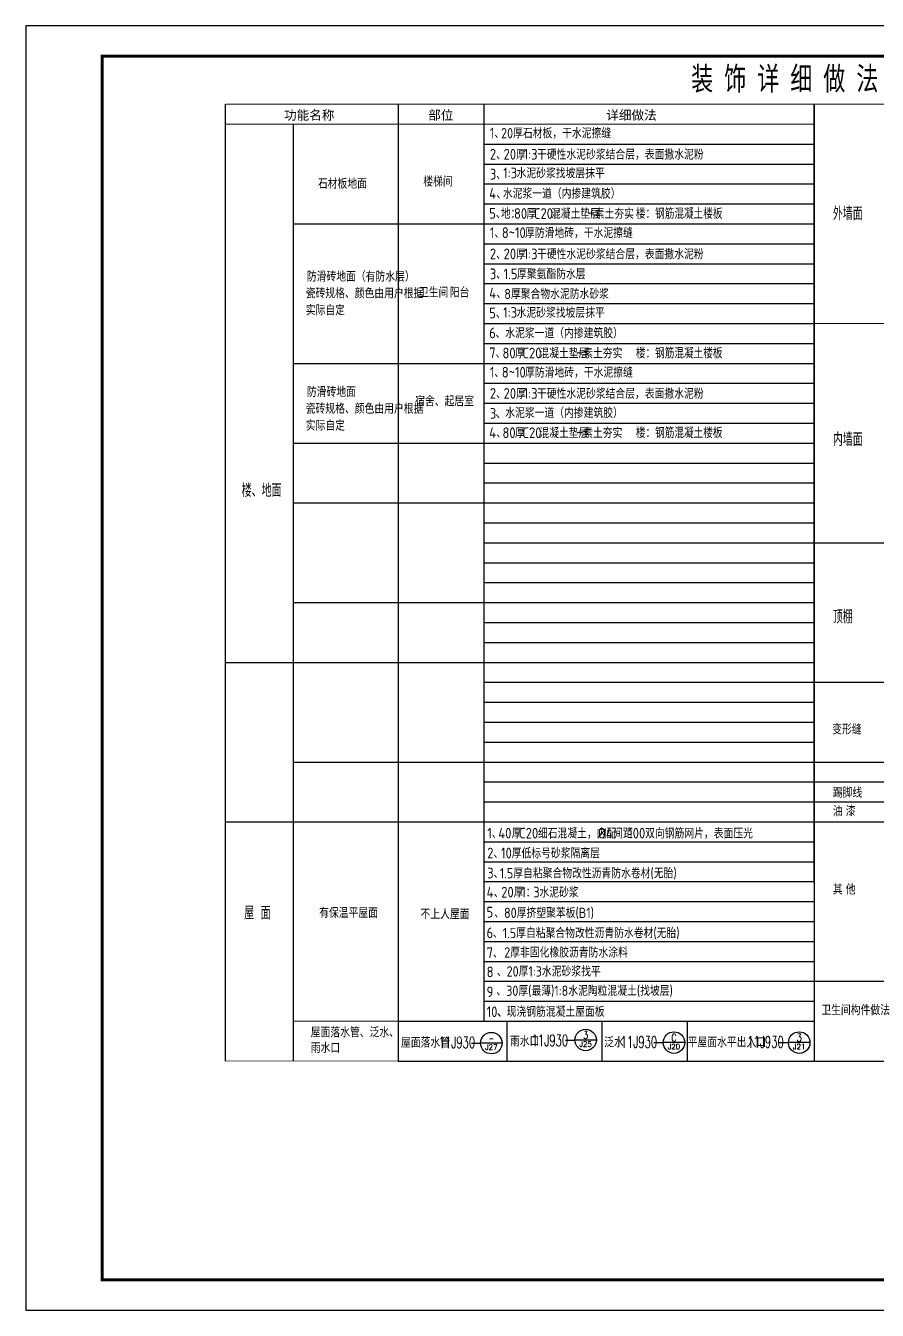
# Model space of a CAD drawing. Extents: x -695846 to 822170, y -413475 to 397179.
# Drawn here: x 593020 to 620884, y 314602 to 356602 of the extents above; entities that cross this region are included whole.
import ezdxf
from ezdxf.enums import TextEntityAlignment as Align

# ---------------------------------------------------------------- set-up
doc = ezdxf.new("R2010")
doc.units = 0
doc.header["$LTSCALE"] = 1000
doc.header["$MEASUREMENT"] = 0
for name, color, linetype in [('DIM_IDEN', 3, 'Continuous'), ('PUB_DIM', 3, 'Continuous'), ('PUB_TEXT', 7, 'Continuous'), ('T-图框-175', 175, 'Continuous')]:
    doc.layers.add(name, color=color, linetype=linetype)
doc.styles.add('-仿宋_GB2312', font='', dxfattribs={"width": 0.8})
doc.styles.add('_TCH_LABEL', font='COMPLEX', dxfattribs={"bigfont": 'GBCBIG'})
doc.styles.add('_TEL_DIM', font='SIMPLEX', dxfattribs={"width": 0.8, "height": 3.5, "bigfont": 'HZTXT'})
doc.styles.get("Standard").update_dxf_attribs({"font": 'gbenor.shx', "bigfont": 'gbcbig.shx'})
doc.styles.add('宋体', font='', dxfattribs={"width": 0.8})
doc.styles.get('-仿宋_GB2312').set_extended_font_data('SimSun')
doc.styles.get('宋体').set_extended_font_data('SimSun')

msp = doc.modelspace()

# ---------------------------------------------------------------- linework, layer by layer
for p, q in [((601770, 353388), (601770, 322752)), ((601770, 315602), (601770, 315583))]:
    msp.add_line(p, q)
at = {"linetype": 'Continuous'}
for p, q in [((608006, 328617), (618823, 328617)), ((608769, 322752), (608769, 324055)), ((611883, 322752), (611883, 324055)), ((614670, 322752), (614670, 324055))]:
    msp.add_line(p, q, dxfattribs=at)
at = {"linetype": 'Continuous', "const_width": 30}
for points in [[(599563, 354033), (638084, 354033)], [(599563, 353382), (618823, 353382)], [(618823, 346865), (638084, 346865)], [(618823, 335134), (638084, 335134)], [(601770, 324055), (618823, 324055)]]:
    msp.add_lwpolyline(points, dxfattribs=at)
msp.add_lwpolyline([(599563, 322752), (599563, 354033)])
at = {"linetype": 'Continuous'}
for points in [[(605208, 354033), (605208, 322752)], [(608006, 354033), (608006, 324055)], [(618823, 328617), (618823, 354033)], [(618823, 354033), (618823, 322752)], [(608006, 352730), (618823, 352730)], [(608006, 352078), (618823, 352078)], [(608006, 351427), (618823, 351427)], [(608006, 350775), (618823, 350775)], [(601770, 350123), (618823, 350123)], [(608006, 349472), (618823, 349472)], [(608006, 348820), (618823, 348820)], [(608006, 348168), (618823, 348168)], [(608006, 347516), (618823, 347516)], [(608006, 346865), (618823, 346865)], [(608006, 346213), (618823, 346213)], [(601770, 345561), (618823, 345561)], [(608006, 344910), (618823, 344910)], [(608006, 344258), (618823, 344258)], [(608006, 343606), (618823, 343606)], [(601770, 342955), (618823, 342955)], [(608006, 342303), (618823, 342303)], [(608006, 341651), (618823, 341651)], [(601770, 340999), (618823, 340999)], [(608006, 340348), (618823, 340348)], [(608006, 339696), (618823, 339696)], [(618823, 339696), (638084, 339696)], [(608006, 339044), (618823, 339044)], [(608006, 338393), (618823, 338393)], [(601770, 337741), (618823, 337741)], [(608006, 337089), (618823, 337089)], [(608006, 336438), (618823, 336438)], [(599563, 335786), (618823, 335786)], [(608006, 335134), (618823, 335134)], [(618823, 335134), (638084, 335134)], [(618823, 335134), (638084, 335134)], [(608006, 334482), (618823, 334482)], [(608006, 333831), (618823, 333831)], [(608006, 333179), (618823, 333179)], [(601770, 332527), (618823, 332527)], [(618823, 332527), (638084, 332527)], [(618823, 332527), (638084, 332527)], [(608006, 331876), (618823, 331876)], [(618823, 331876), (638084, 331876)], [(618823, 331876), (638084, 331876)], [(608006, 331224), (618823, 331224)], [(608006, 331224), (618823, 331224)], [(618823, 331224), (638084, 331224)], [(618823, 331224), (638084, 331224)], [(618823, 331224), (638084, 331224)], [(618823, 331224), (618823, 329921)], [(599563, 330572), (618823, 330572)], [(608006, 330572), (618823, 330572)], [(618823, 330572), (638084, 330572)], [(608006, 329921), (618823, 329921)], [(608006, 329921), (618823, 329921)], [(608006, 329269), (618823, 329269)], [(608006, 329269), (618823, 329269)], [(608006, 328617), (618823, 328617)], [(608006, 327965), (618823, 327965)], [(608006, 327965), (618823, 327965)], [(608006, 327314), (618823, 327314)], [(608006, 327314), (618823, 327314)], [(608006, 326662), (618823, 326662)], [(608006, 326662), (618823, 326662)], [(608006, 326010), (618823, 326010)], [(608006, 325359), (618823, 325359)], [(618823, 325359), (638084, 325359)], [(608006, 324707), (618823, 324707)], [(605208, 324055), (618823, 324055)], [(608006, 324055), (618823, 324055)], [(605208, 322752), (618823, 322752)], [(608006, 322752), (618823, 322752)], [(618823, 322752), (638084, 322752)]]:
    msp.add_lwpolyline(points, dxfattribs=at)
at = {"color": 4, "linetype": 'Continuous', "const_width": 30}
msp.add_lwpolyline([(599563, 322752), (618823, 322752)], dxfattribs=at)
at = {"layer": 'DIM_IDEN'}
for p, q in [((611692, 323439), (610988, 323439)), ((608607, 323338), (607903, 323338)), ((614583, 323355), (613879, 323355)), ((618681, 323355), (617977, 323355))]:
    msp.add_line(p, q, dxfattribs=at)
for centre in [(608255, 323338), (611340, 323439), (614231, 323355), (618329, 323355)]:
    msp.add_circle(centre, 352, dxfattribs=at)
at = {"layer": 'PUB_DIM'}
for p, q in [((610686, 323439, 819), (610988, 323439, 819)), ((607601, 323338, 819), (607903, 323338, 819)), ((613576, 323355, 819), (613879, 323355, 819)), ((617674, 323355, 819), (617977, 323355, 819))]:
    msp.add_line(p, q, dxfattribs=at)
at = {"layer": 'T-图框-175'}
msp.add_lwpolyline([(593020, 314602), (652420, 314602), (652420, 356602), (593020, 356602)], close=True, dxfattribs=at)
at = {"layer": 'T-图框-175', "const_width": 100}
msp.add_lwpolyline([(595520, 315602), (651420, 315602), (651420, 355602), (595520, 355602)], close=True, dxfattribs=at)

# ---------------------------------------------------------------- texts
at = {"layer": 'PUB_TEXT'}
for s, height, style, width, p in [('装 饰 详 细 做 法 表', 755.27, '-仿宋_GB2312', 0.7, (614793, 354499)), ('11J930', 375, '_TEL_DIM', 0.64, (606534, 323172)), ('11J930', 375, '_TEL_DIM', 0.64, (609577, 323238)), ('11J930', 375, '_TEL_DIM', 0.64, (612489, 323188)), ('11J930', 375, '_TEL_DIM', 0.64, (616630, 323188))]:
    msp.add_text(s, height=height, dxfattribs=dict(at, style=style, width=width)).set_placement(p)
at = {"layer": 'PUB_TEXT', "color": 0, "style": '宋体'}
for s, p in [('功能名称', (601473, 353527)), ('部位', (606190, 353527)), ('详细做法', (612017, 353527))]:
    msp.add_text(s, height=302.1, dxfattribs=at).set_placement(p)
at = {"layer": 'PUB_TEXT', "color": 0}
for s, height, p in [('1', 350, (608208, 352918)), ('20厚石材板，干水泥擦缝', 337.59, (608575, 352918)), ('、', 338, (608354, 352918)), ('2', 350, (608207, 352223)), ('20', 350, (608657, 352223)), ('厚', 338, (609065, 352223)), ('1:3', 350, (609311, 352223)), ('干硬性水泥砂浆结合层，表面撒水泥粉', 337.59, (609749, 352223)), ('、', 338, (608411, 352223)), ('1:3', 350, (608643, 351612)), ('水泥砂浆找坡层抹平', 337.6, (609081, 351612)), ('石材板地面', 337.6, (602582, 351270)), ('楼梯间', 337.6, (606028, 351341)), ('3', 350, (608207, 351572)), ('、', 338, (608411, 351572)), ('4', 350, (608186, 350945)), ('水泥浆一道（内掺建筑胶）', 337.59, (608632, 350945)), ('、', 338, (608419, 350945)), ('外墙面', 434, (619429, 350242)), ('5、', 350, (608186, 350293)), ('地：', 350, (608568, 350286)), ('80', 350, (608996, 350286)), ('厚', 338, (609405, 350286)), ('C20', 350, (609650, 350286)), ('混凝土垫层', 337.6, (610205, 350286)), ('+', 350, (611433, 350332)), ('素土夯实', 337.6, (611637, 350286)), ('楼：钢筋混凝土楼板', 350, (612984, 350286)), ('1', 350, (608208, 349659)), ('8~10', 350, (608599, 349659)), ('厚防滑地砖，干水泥擦缝', 337.59, (609358, 349659)), ('、', 338, (608354, 349659)), ('2', 350, (608207, 348965)), ('、', 338, (608411, 348965)), ('20', 350, (608657, 348965)), ('厚', 338, (609065, 348965)), ('1:3', 350, (609311, 348965)), ('干硬性水泥砂浆结合层，表面撒水泥粉', 337.59, (609749, 348965)), ('防滑砖地面（有防水层）', 337.59, (602219, 348233)), ('3', 350, (608207, 348313)), ('1.5', 350, (608657, 348313)), ('厚聚氨酯防水层', 337.6, (609094, 348313)), ('、', 338, (608411, 348313)), ('瓷砖规格、颜色由用户根据', 337.59, (602183, 347687)), ('卫生间', 337.6, (605886, 347715)), ('阳台', 337.6, (606896, 347713)), ('4', 350, (608186, 347686)), ('、', 338, (608419, 347686)), ('8厚聚合物水泥防水砂浆', 337.59, (608679, 347662)), ('实际自定', 337.6, (602183, 347133)), ('5、', 350, (608186, 347034)), ('1:3', 350, (608643, 347050)), ('水泥砂浆找坡层抹平', 337.6, (609081, 347050)), ('6', 350, (608186, 346383)), ('、水泥浆一道（内掺建筑胶）', 337.59, (608390, 346383)), ('、', 338, (608390, 346383)), ('7、', 350, (608186, 345731)), ('混凝土垫层', 337.6, (609828, 345724)), ('素土夯实', 337.6, (611261, 345724)), ('楼：钢筋混凝土楼板', 350, (612984, 345724)), ('80', 350, (608620, 345724)), ('厚', 338, (609029, 345724)), ('C20', 350, (609274, 345724)), ('+', 350, (611057, 345770)), ('1', 350, (608208, 345097)), ('8~10', 350, (608599, 345097)), ('厚防滑地砖，干水泥擦缝', 337.59, (609358, 345097)), ('防滑砖地面', 337.6, (602219, 344460)), ('、', 338, (608354, 345097)), ('宿舍、起居室', 337.6, (605763, 344159)), ('2', 350, (608207, 344403)), ('、', 338, (608411, 344403)), ('20', 350, (608657, 344403)), ('厚', 338, (609065, 344403)), ('1:3', 350, (609311, 344403)), ('干硬性水泥砂浆结合层，表面撒水泥粉', 337.59, (609749, 344403)), ('瓷砖规格、颜色由用户根据', 337.59, (602183, 343914)), ('3', 350, (608207, 343751)), ('、水泥浆一道（内掺建筑胶）', 337.59, (608390, 343776)), ('实际自定', 337.6, (602183, 343360)), ('、', 338, (608411, 343751)), ('4', 350, (608186, 343124)), ('、', 338, (608419, 343124)), ('80', 350, (608620, 343118)), ('厚', 338, (609029, 343118)), ('C20', 350, (609274, 343118)), ('混凝土垫层', 337.6, (609828, 343118)), ('+', 350, (611057, 343163)), ('素土夯实', 337.6, (611261, 343118)), ('楼：钢筋混凝土楼板', 350, (612984, 343118)), ('内墙面', 434, (619429, 342858)), ('楼、地面', 434, (600088, 341193)), ('顶棚', 434, (619429, 337060)), ('变形缝', 337.6, (619406, 333429)), ('踢脚线', 337.6, (619429, 331360)), ('油', 338, (619429, 330755)), ('漆', 338, (619850, 330755)), ('1', 350, (608123, 330027)), ('、', 338, (608269, 330027)), ('40', 350, (608484, 330027)), ('厚', 338, (608922, 330027)), ('C20', 350, (609167, 330027)), ('细石混凝土，内配', 337.6, (609780, 330027)), ('%%C4', 350, (611746, 330027)), ('间距', 337.6, (612242, 330027)), ('100', 350, (612733, 330027)), ('双向钢筋网片，表面压光', 337.59, (613287, 330027)), ('2', 350, (608122, 329377)), ('10', 350, (608572, 329377)), ('厚低标号砂浆隔离层', 337.6, (608922, 329377)), ('、', 338, (608327, 329377)), ('3', 350, (608122, 328725)), ('1.5厚自粘聚合物改性沥青防水卷材(无胎)', 337.59, (608535, 328725)), ('4', 350, (608101, 328098)), ('、', 338, (608327, 328725)), ('20', 350, (608580, 328098)), ('厚', 338, (608988, 328098)), ('1', 350, (609234, 328098)), ('3', 350, (609626, 328098)), ('水泥砂浆', 337.6, (609830, 328098)), ('其', 338, (619429, 328194)), ('他', 338, (619850, 328194)), ('、', 338, (608334, 328098)), ('：', 338, (609380, 328098)), ('屋', 434, (600169, 327376)), ('面', 434, (600710, 327376)), ('有保温平屋面', 337.6, (602621, 327430)), ('不上人屋面', 337.6, (605937, 327388)), ('5', 350, (608101, 327444)), ('、80厚挤塑聚苯板(B1)', 337.59, (608350, 327427)), ('6', 350, (608101, 326769)), ('、', 338, (608305, 326769)), ('1.5厚自粘聚合物改性沥青防水卷材(无胎)', 337.59, (608629, 326769)), ('7', 350, (608101, 326117)), ('2厚非固化橡胶沥青防水涂料', 337.59, (608677, 326135)), ('、', 338, (608305, 326117)), ('8', 350, (608101, 325491)), ('、20厚1:3水泥砂浆找平', 337.59, (608435, 325514)), ('9', 350, (608101, 324839)), ('、30厚(最薄)1:8水泥陶粒混凝土(找坡层) ', 337.59, (608420, 324881)), ('10、', 350, (608101, 324187)), ('、现浇钢筋混凝土屋面板 ', 337.59, (608435, 324197)), ('卫生间构件做法', 337.6, (619052, 324250)), ('屋面落水管、泛水、', 337.6, (602347, 323525)), ('屋面落水管', 337.6, (605300, 323188)), ('雨水口', 337.6, (608865, 323230)), ('泛水', 337.6, (611946, 323198)), ('平屋面水平出入口', 337.6, (614679, 323198)), ('雨水口', 337.6, (602347, 323014))]:
    msp.add_text(s, height=height, dxfattribs=at).set_placement(p)
at = {"layer": 'PUB_TEXT', "style": '_TCH_LABEL'}
for s, height, width, p, p2 in [('-', 245, 0.777778, (608173, 323377), (608337, 323377)), ('3', 243, 1.071429, (618242, 323394), (618416, 323394)), ('J21', 175.6, 1.113636, (618124, 323135), (618533, 323135))]:
    msp.add_text(s, height=height, dxfattribs=dict(at, width=width)).set_placement(p, p2, align=Align.FIT)
for s, height, p, p2 in [('3', 245, (611259, 323478), (611422, 323478)), ('C', 243, (614144, 323394), (614318, 323394)), ('J27', 175.6, (608050, 323119), (608460, 323119)), ('J25', 175.6, (611135, 323220), (611545, 323220)), ('J20', 175.6, (614026, 323135), (614435, 323135))]:
    msp.add_text(s, height=height, dxfattribs=at).set_placement(p, p2, align=Align.FIT)

doc.saveas('drawing.dxf')
